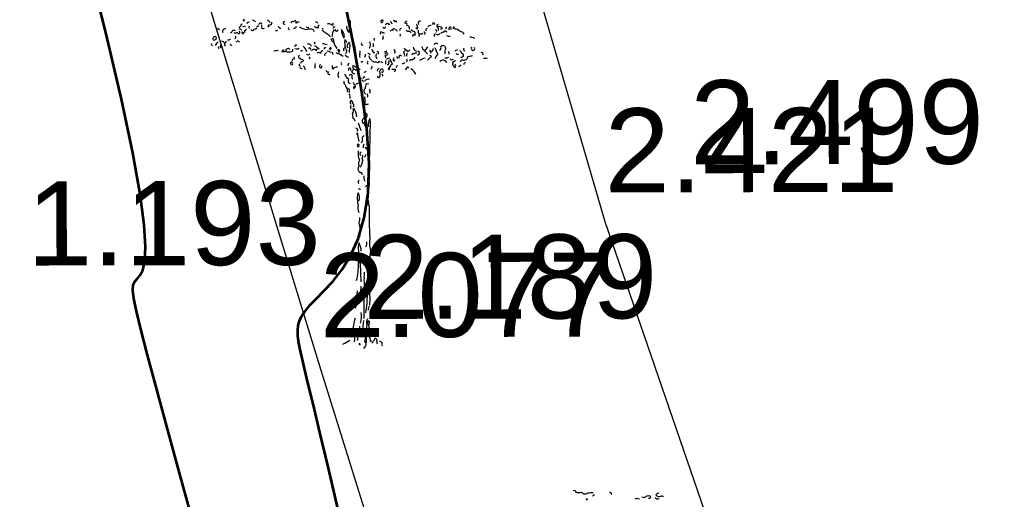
# Model space of a CAD drawing. Header units: millimetres. Extents: x 563604 to 809435, y 2337 to 1331933.
# Drawn here: x 729572 to 736518, y 1264665 to 1268091 of the extents above; entities that cross this region are included whole.
import ezdxf

# ---------------------------------------------------------------- set-up
doc = ezdxf.new("R2010")
doc.units = ezdxf.units.MM
for name, color, linetype, lineweight in [('A-ANNO-DIMS', 211, 'Continuous', 9), ('A-ANNO-DIMS-340', 211, 'Continuous', 9), ('CD TAI', 7, 'Continuous', 9), ('DM CAI-1', 9, 'Continuous', 35), ('ks_caytram-1', 253, 'Continuous', 9), ('MEP DUONG NHUA-1', 253, 'Continuous', 9), ('MUONG DAT-1', 253, 'Continuous', 9), ('NCV_TKCS_HIEN TRANG_251226_dwg-1', 253, 'Continuous', 9)]:
    doc.layers.add(name, color=color, linetype=linetype, lineweight=lineweight)
doc.styles.add('Arial', font='arial_0.ttf', dxfattribs={"height": 600.128024})
doc.styles.add('Arial_2', font='arial_0.ttf', dxfattribs={"width": 0.9, "height": 1360})
doc.dimstyles.new('1_Dim_chi_tiet_khu_đất_1', dxfattribs={"dimscale": 304.8, "dimtxt": 1387.552784, "dimasz": 1.338583, "dimexe": 1.115486, "dimexo": 0.0625, "dimgap": 0.111549, "dimtad": 1, "dimdec": 0, "dimrnd": 5, "dimzin": 0, "dimdsep": 46, "dimtxsty": 'Arial_2', "dimblk1": 'OBLIQUE', "dimblk2": 'OBLIQUE', "dimsah": 1, "dimcen": 0.09, "dimdle": 1.115486, "dimazin": 0, "dimtfac": 1, "dimtdec": 4, "dimtix": 1, "dimtmove": 0, "dimatfit": 3, "dimfxl": 3.346457, "dimfxlon": 1, "dimtvp": 1, "dimtolj": 1, "dimtzin": 0, "dimarcsym": 2})

# ---------------------------------------------------------------- blocks, each defined once
blk = doc.blocks.new('NCV_TKCS_HIEN TRANG_251226_dwg_CX-2645538-TỔNG THỂ_HIỆN TRẠNG KHU ĐẤT')
at = {"layer": 'ks_caytram-1'}
for p, q in [((724366.6, 1292849.6), (724363.7, 1292668.7)), ((724297.4, 1291905.8), (724301.1, 1291770.7)), ((724275.5, 1291706.9), (724263.5, 1291584.1)), ((724323, 1291689.2), (724323.4, 1291509.4))]:
    blk.add_line(p, q, dxfattribs=at)
for centre, radius, start, end in [((724057.7, 1295516.8), 17.1, 11.6861, 113.29389), ((724088.1, 1295597.8), 78.7, 260.0421, 287.1641), ((724135.6, 1295539.6), 29.7, 214.91008, 307.41409), ((724184.8, 1295153.7), 363.6, 88.55648, 94.89659), ((724312.5, 1295508.7), 12.4, 348.97008, 101.29868), ((724658, 1295500.4), 15.3, 61.83409, 171.56599), ((724150.3, 1295474.9), 4.72, 155.6241, 10.39308), ((724198.5, 1295493.9), 7.95, 56.22007, 188.9901), ((724507.5, 1295431), 45.6, 68.03409, 108.14649), ((724555.2, 1295516.5), 30.8, 243.1801, 297.0901), ((724588.3, 1295470), 27, 45.37509, 134.89539), ((724594.3, 1295493.4), 13.6, 243.30709, 341.72208), ((724656.4, 1295500.6), 25.7, 218.25209, 292.9471), ((724665.7, 1295521.1), 29.3, 218.95708, 291.45009), ((724681.5, 1295472.7), 21.7, 41.76609, 103.45239), ((723466.3, 1293638.8), 4.77, 144.66307, 125.60688), ((723528.1, 1293613.4), 24.9, 30.52504, 86.88744), ((723564, 1293539.8), 122.2, 42.18509, 54.8191), ((723933.4, 1293637.9), 295.1, 342.79608, 359.75809), ((724454.4, 1293628.6), 11, 61.67006, 212.84307), ((724449.1, 1293633.2), 11.7, 272.86208, 25.48108), ((724533, 1293621.2), 16.1, 22.24904, 88.62874), ((723289.4, 1293581.7), 8.58, 155.79409, 310.73709), ((723339.5, 1293557.6), 24.6, 144.21809, 198.9901), ((723330.2, 1293565), 12.6, 54.71309, 146.79659), ((723397, 1293547.3), 19.3, 55.63008, 135.02819), ((723451.2, 1293581.4), 17.4, 108.2631, 207.50908), ((723440.3, 1293562.7), 11.5, 14.1711, 112.96829), ((723453.1, 1293601.5), 8.15, 52.61411, 206.2361), ((723470.3, 1293574.6), 18.9, 61.81408, 130.47469), ((723461.9, 1293558.4), 11.1, 285.50408, 40.05709), ((723472.2, 1293577.1), 11.6, 261.15609, 358.72509), ((723498.9, 1293611.8), 12, 54.07408, 170.95657), ((723517.6, 1293588.9), 15.9, 149.5681, 217.8561), ((723527.7, 1293578.8), 13.2, 209.0241, 351.85608), ((723550.2, 1293585.9), 9.06, 227.81209, 338.44708), ((723569.1, 1293584.3), 12, 52.2471, 166.90279), ((723584, 1293605), 12.2, 33.04608, 169.84399), ((723584.2, 1293596.6), 12.3, 309.84308, 50.4271), ((723604.3, 1293592.6), 13.4, 204.08507, 312.40808), ((723641.6, 1293598), 4.93, 175.0231, 95.24729), ((723655.5, 1293618.3), 11.8, 236.33809, 29.98108), ((723701, 1293572.4), 8.88, 199.1791, 324.83009), ((723735, 1293608.1), 27.7, 207.73308, 260.86309), ((723756.4, 1293618.6), 9.34, 77.61911, 305.2721), ((723791.6, 1293579.7), 7.72, 132.7251, 272.78609), ((723814.4, 1293615.3), 13.7, 56.08009, 169.85729), ((723831.3, 1293624.9), 9.48, 312.0871, 168.69279), ((723825.4, 1293597.4), 16.8, 258.73009, 357.29109), ((723857.3, 1293602.5), 21.6, 76.74308, 134.57469), ((723880.7, 1293600.5), 18.3, 199.35408, 271.89907), ((723913.8, 1293635.6), 62.6, 238.67009, 289.70708), ((723922, 1293595.5), 10.6, 185.13909, 314.01909), ((723942.7, 1293544.9), 31, 20.14209, 98.20039), ((723994, 1293616.5), 31.2, 221.57909, 280.50508), ((723982.3, 1293611.5), 13.3, 14.75609, 112.38409), ((724005.7, 1293594.3), 9.46, 92.6721, 230.72908), ((724024.8, 1293573.1), 7.45, 283.13005, 77.14004), ((724072.2, 1293575.6), 36.3, 60.52509, 106.05959), ((724096.7, 1293611.2), 7.63, 210.83709, 41.4881), ((724185.4, 1293522.9), 89.5, 147.0241, 181.01909), ((724111.7, 1293579.1), 10.3, 51.72809, 178.5741), ((724128.8, 1293572.2), 11.8, 182.77309, 352.04409), ((724269.2, 1293571.2), 106.4, 179.73109, 214.8911), ((724092.5, 1293509.9), 93.6, 7.82909, 41.32909), ((724262.9, 1293592.5), 63.3, 177.4871, 221.36409), ((724468.3, 1293592), 9.76, 190.40209, 16.34909), ((724492.8, 1293601.2), 14.2, 74.45109, 169.83059), ((724502.8, 1293614.5), 6.28, 175.94509, 343.7141), ((724502.2, 1293605.7), 23.9, 11.57604, 71.06604), ((724523.2, 1293554.4), 12.9, 62.67209, 147.46079), ((724538, 1293568.4), 9.29, 44.14408, 195.6151), ((724546.7, 1293552.9), 17.5, 13.60004, 89.35034), ((724552.8, 1293626.8), 4.91, 325.84409, 173.31666), ((724590.4, 1293567.1), 12.4, 94.6981, 206.8561), ((724631.3, 1293615.8), 15.2, 97.0231, 182.04409), ((724621.5, 1293606.1), 10.6, 329.79109, 120.47769), ((724640.7, 1293579.8), 20.1, 218.91909, 286.29909), ((724628.8, 1293579.3), 21.6, 345.81104, 85.08164), ((724691.6, 1293599.5), 41.6, 219.8651, 261.45311), ((724702.3, 1293583.9), 6.91, 187.71407, 91.35489), ((724706.5, 1293606.6), 6.96, 141.81608, 280.3821), ((724724.6, 1293616.6), 14.4, 68.19606, 218.33409), ((724735.8, 1293558), 25, 160.64008, 224.15908), ((724777.4, 1293566), 13, 101.68109, 193.11708), ((724799.2, 1293574.4), 26, 79.98709, 140.24959), ((724820.7, 1293610.6), 8.49, 333.49008, 198.60909), ((724833.6, 1293558.2), 10.6, 331.88504, 87.87424), ((724839.6, 1293572.9), 17.7, 331.50905, 75.75904), ((724853.9, 1293598.2), 9.72, 89.52809, 217.61208), ((724855.8, 1293551), 42.4, 49.94309, 103.07309), ((724874.7, 1293584.2), 8.41, 242.43511, 355.05509), ((724913.4, 1293581.8), 6.04, 57.88708, 235.00109), ((724941.8, 1293577.8), 13, 118.78509, 222.56008), ((724937.7, 1293579.4), 9.95, 305.29807, 102.23079), ((724964.6, 1293585.3), 4.5, 353.00606, 299.87608), ((724973.7, 1293526.3), 48.5, 42.70909, 92.80149), ((723268.2, 1293497.8), 25.7, 118.01759, 171.81805), ((723243.9, 1293547.6), 50.8, 275.0081, 300.31308), ((723261, 1293510.6), 11, 320.8581, 116.73179), ((723357.7, 1293514.3), 16.3, 245.96511, 325.35307), ((723373.6, 1293560.4), 9.69, 261.2661, 2.97809), ((723406.2, 1293556.3), 10, 198.57009, 341.70009), ((723399.9, 1293518.2), 9.99, 284.31508, 36.64609), ((723428.7, 1293553.3), 9.69, 180.4691, 43.40508), ((723458.9, 1293548.6), 6.02, 75.8151, 351.83708), ((723955.1, 1293399.3), 176.5, 42.73909, 64.92209), ((724116.1, 1293509.1), 28, 180.20308, 253.80611), ((724089.5, 1293488.9), 19.9, 340.52309, 64.24508), ((724331.4, 1293479.1), 145.3, 172.0571, 196.53307), ((724175, 1293477.6), 24.9, 3.3841, 59.74609), ((724411.1, 1293501.1), 15.9, 142.20108, 210.9171), ((724446.2, 1293547.8), 6.96, 0.31612, 253.6921), ((724457.7, 1293532.6), 15.9, 32.71009, 106.44939), ((724433, 1293518.6), 29.5, 323.28909, 18.05609), ((724577, 1293532.6), 7.19, 289.5911, 50.06809), ((724636.8, 1293535.3), 27, 20.95404, 69.31604), ((724679.2, 1293524.7), 9.48, 37.89008, 192.4121), ((724663.1, 1293543.5), 26.9, 331.08209, 33.77008), ((724708.6, 1293527.1), 11.8, 332.41208, 59.74809), ((724724.5, 1293578.2), 38.1, 260.01808, 299.98409), ((724752, 1293544.8), 8.39, 297.9191, 101.65869), ((724840.7, 1293527.5), 15.6, 111.17309, 201.17311), ((724849.3, 1293555.9), 19.7, 240.59108, 324.20809), ((724894, 1293526.1), 27.3, 89.43839, 143.96129), ((724905.2, 1293549.7), 11.5, 1.61309, 161.59699), ((724932.8, 1293556.7), 33.2, 233.99507, 282.73809), ((725001.1, 1293513.9), 46, 33.24605, 79.64304), ((725084.8, 1293469.8), 47.5, 51.43808, 97.41529), ((723244.8, 1293468), 10.4, 161.99508, 258.7881), ((723318.2, 1293422.3), 68.2, 120.00279, 147.47319), ((723292.5, 1293446.4), 9.77, 164.42608, 260.78609), ((723309.7, 1293450.8), 12.3, 144.2491, 231.2101), ((723297.5, 1293442.3), 15.9, 8.47904, 81.79104), ((723309.9, 1293468.7), 19.5, 14.79708, 93.79869), ((723340.2, 1293467.8), 12.9, 152.79509, 248.58608), ((723326.8, 1293486.7), 13.2, 278.60811, 6.52509), ((723376.8, 1293471), 10.1, 183.31609, 303.82608), ((723423.8, 1293476.7), 12.8, 17.99909, 151.39069), ((723781.8, 1293419.7), 16.5, 39.1111, 190.7101), ((723805.9, 1293426), 11.2, 292.5071, 28.45508), ((723838.9, 1293449.7), 10.9, 42.35009, 182.68111), ((723844.5, 1293471.9), 38.4, 250.1451, 298.2961), ((723857.5, 1293404.7), 58.3, 7.72708, 55.40309), ((723925.2, 1293443.8), 25.5, 15.38709, 105.39319), ((723936.1, 1293432.3), 7.9, 318.82608, 160.93089), ((723966.9, 1293409), 20.5, 46.30008, 146.19969), ((723974.5, 1293475.4), 4.75, 64.5741, 281.4431), ((723974, 1293437.2), 16.2, 8.18308, 104.70729), ((723981.3, 1293431.7), 7.87, 268.28908, 16.23409), ((723992, 1293430.4), 11.4, 355.47405, 83.37544), ((724025.9, 1293399.7), 71.2, 61.06904, 88.35675), ((724046.8, 1293434.5), 7.04, 35.26609, 202.22609), ((724084.5, 1293435.2), 6.1, 350.52211, 296.01207), ((724282.5, 1293535.7), 182.3, 197.0421, 212.9551), ((724142.2, 1293418.1), 9.67, 320.84609, 119.89759), ((724188.2, 1293427.3), 11.2, 69.29808, 221.95607), ((724184.5, 1293419.2), 17.8, 295.7551, 47.02309), ((724232.2, 1293454.3), 28.3, 113.22807, 205.19307), ((724350.2, 1293416.9), 131.5, 168.86409, 184.02309), ((724182.9, 1293461.2), 42.6, 333.69609, 26.57408), ((724166.6, 1293442.8), 95.8, 346.99008, 4.48308), ((724313.2, 1293469.8), 8.75, 134.70407, 305.17709), ((724356.8, 1293469.3), 13, 350.80504, 72.68004), ((724332.3, 1293462.7), 37.6, 319.18709, 6.87809), ((724378, 1293417.3), 9.7, 351.30504, 86.28404), ((724374.2, 1293459.2), 19, 324.85509, 45.8041), ((724611.1, 1293423.3), 11.2, 10.41309, 102.47698), ((724629.5, 1293441.9), 25.7, 278.45211, 332.25308), ((724711.7, 1293450.1), 36.1, 185.37709, 247.9511), ((724766.4, 1293448.3), 28.4, 173.9201, 241.30007), ((724730.8, 1293472.1), 53.8, 298.07108, 334.86308), ((724800.6, 1293422.3), 6.55, 119.09709, 271.68309), ((724805.3, 1293431.3), 13.5, 260.26708, 25.19208), ((724838.9, 1293460.7), 13.7, 28.62409, 176.17485), ((725021.9, 1293507), 202.6, 198.5331, 212.55208), ((724853.9, 1293442.8), 21.3, 296.22009, 24.45308), ((724887.3, 1293436.2), 20.9, 9.04911, 132.14739), ((724977.6, 1293409.5), 75.8, 156.70409, 187.75209), ((725049.2, 1293432.4), 14.7, 150.16609, 250.5551), ((725108.2, 1293439.4), 18.2, 160.45408, 243.42009), ((725103.1, 1293435.6), 12.8, 256.25209, 43.88208), ((723706.6, 1293357.7), 63.7, 83.12109, 112.85578), ((723751.2, 1293411.7), 14, 81.3964, 164.34329), ((723744.5, 1293584.1), 168.7, 267.67607, 277.17409), ((723789.3, 1293478.2), 66, 248.91008, 288.49608), ((723825.6, 1293356.5), 13.1, 154.84308, 222.91811), ((723828.6, 1293367), 6.24, 93.8561, 256.02608), ((723871.3, 1293372.7), 15.3, 114.23209, 203.5371), ((723866.7, 1293356.5), 8.44, 0.97811, 126.16249), ((723878.4, 1293415.8), 6.7, 0.13509, 180.13509), ((723881.2, 1293344.3), 13.7, 19.16509, 116.34419), ((723925.2, 1293411.4), 19, 230.0071, 315.24309), ((723944.1, 1293369), 10.9, 133.97308, 217.50109), ((724000, 1293385.3), 21.9, 48.12108, 127.56659), ((724031.6, 1293403.6), 17.1, 94.68009, 186.6451), ((724058.7, 1293389.7), 15.5, 96.1861, 193.6491), ((724066.9, 1293392.2), 24.5, 38.20209, 110.78419), ((724088, 1293397.4), 15.2, 347.23705, 71.74804), ((724139.1, 1293420.3), 19.1, 218.01009, 285.39009), ((724151.6, 1293424.6), 14.3, 172.37708, 253.36208), ((724153.7, 1293404.2), 9.75, 193.37609, 293.76508), ((724172.5, 1293398.8), 15.3, 193.44908, 285.88909), ((724215.2, 1293401.4), 26.2, 195.9551, 266.33208), ((724276.8, 1293412.4), 19.1, 152.26009, 208.01009), ((724310.8, 1293382.2), 19.1, 152.26009, 208.01009), ((724200.6, 1293412.7), 95.8, 346.99008, 4.48308), ((724320.4, 1293390.1), 15.2, 297.48409, 25.91509), ((724354.5, 1293388.6), 13.2, 6.72309, 106.16799), ((724394.3, 1293387.2), 35.8, 184.31307, 242.31511), ((724399.3, 1293418.9), 12, 194.46907, 278.4211), ((724431, 1293381.8), 23.2, 135.4601, 232.19307), ((724418.1, 1293406), 9.96, 294.76404, 85.52244), ((724475.3, 1293428.2), 14.6, 245.0411, 323.30208), ((724488.2, 1293386.2), 18.1, 75.8851, 143.26539), ((724471.6, 1293376), 7.94, 313.70204, 74.64104), ((724482, 1293402.4), 14, 249.38411, 356.6971), ((724503.4, 1293340), 26.6, 76.77909, 134.00039), ((724689.7, 1293415.9), 187.5, 197.25109, 207.9771), ((724548, 1293357.9), 16.4, 135.8251, 203.2051), ((724532.2, 1293413.4), 14.3, 318.49109, 64.39909), ((724556.8, 1293369.8), 7.96, 322.26004, 68.52004), ((724582.3, 1293377.3), 9.71, 27.0351, 248.2141), ((724619.9, 1293407.6), 13.4, 94.74509, 180.5031), ((724593, 1293390.2), 22, 337.63709, 51.87609), ((724624.1, 1293416.4), 9.23, 0.68308, 102.26849), ((724644.6, 1293390.6), 17, 126.72508, 210.92507), ((724622, 1293353.7), 11.5, 300.87409, 36.77608), ((724656.7, 1293392.7), 36.9, 279.0551, 331.83708), ((724676.9, 1293385.3), 14.1, 71.70009, 161.70019), ((724693.7, 1293384.6), 18.8, 69.22109, 131.06508), ((724709.8, 1293399.5), 8.79, 225.7791, 17.70609), ((724713.2, 1293408.3), 7.93, 309.6561, 140.61369), ((724793, 1293229.5), 141.9, 103.16368, 121.24259), ((724794.1, 1293439.2), 41.2, 202.5681, 247.70211), ((724548.1, 1293642.9), 367.8, 308.58408, 314.38109), ((724795.3, 1293375.9), 10.9, 22.36109, 95.98078), ((724808.7, 1293411.3), 9, 150.38909, 240.38909), ((724979.8, 1293300.6), 161.4, 142.86859, 157.11859), ((724909.7, 1293414.5), 44.8, 260.84511, 297.60608), ((724907.6, 1293400.9), 25.5, 348.83809, 36.49009), ((724952.5, 1293370.2), 13.7, 209.12007, 319.73009), ((724987.3, 1293407.9), 16.7, 74.64009, 150.39049), ((724992.7, 1293406.1), 11.3, 209.56508, 308.0851), ((724996, 1293396.2), 26.6, 12.15309, 61.85609), ((725020.9, 1293387.8), 14, 246.79103, 85.40584), ((725038.8, 1293380.3), 26.8, 245.38808, 0.69309), ((725067.9, 1293468.9), 88.3, 268.50307, 290.69109), ((725165.4, 1293398.2), 10.3, 315.6691, 125.80299), ((725188.9, 1293397.7), 31.3, 248.14409, 301.27408), ((723809.6, 1293329.4), 10.3, 91.6711, 218.56411), ((723802.8, 1293328.2), 13.3, 305.4681, 60.52609), ((723873.1, 1293321.4), 11.9, 148.82809, 258.69908), ((723895.3, 1293342.2), 51, 232.26711, 254.8731), ((723885.3, 1293331.1), 12.3, 63.29406, 180.98809), ((723873.1, 1293285.5), 31.3, 357.43009, 57.78808), ((724024.7, 1293307.3), 52.5, 155.71909, 193.13008), ((724015.4, 1293309.6), 9.78, 106.3901, 211.8041), ((724017.9, 1293311.4), 12.9, 212.8301, 297.57709), ((724027.7, 1293305), 6.37, 105.38909, 232.25908), ((724128.7, 1293305.8), 32.4, 164.0131, 211.12011), ((724131, 1293265.6), 38.1, 84.94799, 142.17959), ((724154.7, 1293327.2), 10.9, 313.6491, 54.25109), ((724228.7, 1293313.4), 20.6, 117.36108, 181.9771), ((724235.7, 1293281.8), 23.2, 135.02908, 186.3601), ((724218, 1293285.4), 12.9, 331.72203, 84.34214), ((724213.9, 1293302.4), 37.8, 307.93608, 339.82709), ((724276, 1293308), 32.5, 163.42409, 215.02608), ((724247.8, 1293263.7), 25.7, 40.73604, 86.40364), ((724266.2, 1293316.2), 11.2, 180.01309, 5.98108), ((724282.9, 1293273.6), 17, 37.24709, 156.18749), ((724282.6, 1293324.3), 8.69, 118.84809, 232.62508), ((724307, 1293350.6), 9.79, 229.9421, 342.21909), ((724359.6, 1293336.1), 12, 129.06308, 243.88707), ((724363.7, 1293305.9), 19, 300.6971, 11.64809), ((724383.9, 1293331.6), 13.8, 21.5051, 111.50549), ((724407.5, 1293313.6), 25.4, 50.92809, 115.09279), ((724432.2, 1293281.3), 12.9, 88.35709, 213.80309), ((724434.2, 1293331), 10.9, 69.03609, 167.83399), ((724447.9, 1293328.2), 11, 21.74909, 119.21209), ((724452, 1293279.4), 10.5, 34.91208, 152.51069), ((724526.7, 1293335.4), 49.6, 162.62908, 192.66008), ((724492.7, 1293331), 8.96, 256.22307, 50.91709), ((724502.8, 1293291.9), 4.82, 131.72109, 101.67299), ((724494.2, 1293348.3), 11.1, 292.0271, 28.9361), ((724538.7, 1293290.7), 35.1, 104.83898, 162.76699), ((724530.8, 1293279), 9.05, 28.76708, 166.69169), ((724538.2, 1293356.3), 7.16, 222.56908, 348.20909), ((724542.5, 1293282), 6.98, 247.60006, 84.59704), ((724565.6, 1293302.3), 11.4, 96.53607, 185.15609), ((724597.3, 1293354.7), 25.5, 270.9951, 319.67708), ((724621.4, 1293297.3), 8.31, 215.83611, 21.03609), ((724636, 1293294.9), 8.75, 29.42708, 142.04659), ((724660.1, 1293345.3), 11.2, 77.79309, 169.85719), ((724613.5, 1293216.9), 88.4, 24.49608, 58.83709), ((724888.1, 1293320.6), 31.8, 32.71309, 134.59019), ((724978.1, 1293325.1), 22.9, 88.8181, 181.45308), ((725007.2, 1293349.7), 57.9, 205.82311, 235.17607), ((724966.5, 1293313), 13.3, 305.4681, 60.52609), ((724998.5, 1293334), 23.9, 273.1631, 328.03908), ((725033.5, 1293333.8), 22.9, 104.63169, 169.33349), ((725046.4, 1293325.1), 8.95, 73.20707, 197.06209), ((724069.5, 1293286.7), 17.9, 202.00307, 274.25609), ((724074.9, 1293259.8), 9.89, 114.33208, 326.41109), ((724195.9, 1293249), 58.1, 157.51508, 202.75508), ((724272.2, 1293281.9), 89.9, 196.18608, 221.56408), ((724207.1, 1293214.4), 8.11, 304.43209, 105.38879), ((724229.1, 1293237.1), 13.2, 29.1381, 145.40609), ((724260.8, 1293280.9), 25, 199.3821, 267.14809), ((724256.7, 1293232.6), 19.5, 145.86009, 229.2741), ((724292, 1293211.2), 16.6, 19.9251, 109.65189), ((724325.3, 1293227.5), 6.51, 25.80709, 230.21209), ((724328.8, 1293279.1), 11.2, 240.21309, 356.20209), ((724428.8, 1293240.2), 9.64, 190.92809, 9.3581), ((724444.7, 1293271.4), 9.99, 108.71709, 237.30208), ((724448.6, 1293249.1), 12.6, 123.47308, 215.55709), ((724452.7, 1293278.7), 10.3, 229.70311, 40.56809), ((724449.9, 1293243.9), 9.12, 323.70203, 86.11984), ((724215, 1293197.7), 35.1, 171.01309, 210.8261), ((724234.9, 1293185.3), 45.3, 191.28112, 234.2271), ((724206.6, 1293134.4), 15.8, 313.22605, 75.11604), ((724226.1, 1293202.9), 15.2, 161.55409, 270.39211), ((724257.3, 1293190.6), 9.61, 156.3181, 277.69109), ((724254.9, 1293157.8), 6.01, 358.13111, 309.0051), ((724241, 1293167.5), 22.2, 333.5931, 37.55809), ((724273.1, 1293204.7), 17.5, 255.32109, 314.81108), ((724331.2, 1293228.2), 26.2, 211.18209, 260.07009), ((724346.4, 1293131.8), 23, 127.67108, 239.33309), ((724356.4, 1293180), 36.8, 76.99409, 133.13909), ((724422.5, 1293154.7), 89.1, 159.61708, 182.32707), ((724349, 1293207.2), 23.7, 245.07711, 295.19309), ((724222, 1293136.7), 18, 138.93308, 215.61309), ((724177.9, 1293085.2), 48.9, 353.16509, 36.04608), ((724341.9, 1293081.2), 15, 134.6311, 231.36409), ((724322.6, 1293097.2), 29.1, 342.72308, 33.07808), ((724345.8, 1293131.4), 23.5, 324.19708, 40.47809), ((724249.2, 1293054.6), 23.8, 154.64208, 220.49108), ((724249.1, 1293017.2), 21.4, 142.42008, 212.64611), ((724222.2, 1293045.9), 22.4, 354.2511, 63.64109), ((724234.3, 1293030), 17, 329.34508, 53.54509), ((724124.4, 1292933), 149, 6.07408, 31.67908), ((724347.1, 1292998.7), 23.6, 124.2181, 206.98409), ((724364.9, 1293054.5), 35.7, 155.08408, 209.1361), ((724333.3, 1293096.9), 59.7, 270.45607, 292.4341), ((724214.8, 1292994), 34.5, 323.20009, 21.88109), ((724157.5, 1292947.4), 88.7, 354.35208, 16.9721), ((724339.2, 1292919), 27.5, 126.49009, 224.50908), ((724318.7, 1292960.7), 28.5, 302.53209, 31.9881), ((724237.2, 1292917.2), 23.2, 0.82605, 68.20604), ((724575.2, 1292977.6), 299.9, 193.7271, 204.81011), ((724289.7, 1292925.4), 42, 322.39409, 12.42708), ((724306.2, 1292859.5), 37.3, 344.49309, 57.22809), ((724424.7, 1292897.8), 70.1, 146.27807, 196.82509), ((724156.4, 1292892.7), 214.6, 348.42708, 11.8431), ((724267.6, 1292856.5), 12, 308.58408, 97.35279), ((724281.3, 1292827.3), 7.44, 133.3461, 247.53508), ((724273.3, 1292825.8), 7.49, 313.94205, 66.93904), ((724454.5, 1292834), 176.6, 184.42311, 200.03707), ((724329.9, 1292793.7), 19.5, 103.43309, 210.97408), ((724286.1, 1292745.2), 10.8, 106.4401, 265.84807), ((724276.8, 1292743.4), 13.7, 330.2121, 62.83609), ((724299.7, 1292779.1), 14.2, 288.7491, 18.39109), ((724342.8, 1292737.3), 25.3, 140.30308, 199.35811), ((724395.6, 1292686.7), 114.1, 170.00408, 203.79909), ((724311.1, 1292682.9), 15.6, 119.91609, 224.82509), ((724294.7, 1292665.8), 21, 322.03609, 26.81209), ((724307.5, 1292682.3), 30.5, 315.01108, 357.33409), ((724336.2, 1292721.7), 6.37, 322.26009, 142.25959), ((722531.6, 1292596.5), 1833.5, 356.59909, 2.25609), ((724309.6, 1292577.5), 28.4, 136.56609, 226.8861), ((724340.8, 1292616.4), 55.2, 153.95308, 200.44509), ((724192.9, 1292647.7), 121.7, 331.91609, 349.28209), ((724289, 1292638), 26.8, 330.9961, 33.85509), ((724294.2, 1292534.3), 18.5, 0.77608, 102.17378), ((724407.1, 1292523.3), 84.5, 177.62608, 203.25307), ((724297, 1292483.7), 14.5, 117.03008, 226.98107), ((724350.1, 1292449.1), 11.9, 97.71409, 193.16707), ((724378.6, 1292462.8), 30.1, 123.67709, 183.46208), ((724302, 1292470.4), 62.4, 332.93009, 16.19608), ((724348.1, 1292372.9), 73.3, 153.09307, 198.02907), ((724223.9, 1292371.4), 68.3, 340.97609, 30.49309), ((724290, 1292425.4), 8.45, 5.67708, 117.37389), ((724743.3, 1292388.7), 389.4, 172.13909, 182.84609), ((724327.9, 1292343.1), 49.9, 171.7781, 205.98409), ((724378, 1292299.8), 97.4, 167.2961, 199.9811), ((724454.1, 1292316.4), 108.6, 156.7281, 180.35811), ((724232.5, 1292321.4), 127.6, 357.97708, 17.28508), ((730638.3, 1292332.9), 6278.2, 180.14607, 182.29708), ((724362.1, 1292189.1), 73.9, 172.76407, 203.76607), ((724246.1, 1292222.3), 49, 330.74208, 9.9641), ((724282.9, 1292177.7), 21.8, 302.2961, 19.61609), ((725185.8, 1292113.9), 892.4, 177.08608, 181.17409), ((724412, 1292012.6), 128.7, 162.6581, 188.81511), ((724155, 1291983.7), 150.1, 2.23009, 26.60108), ((724309.4, 1292046.6), 36.3, 315.03409, 17.98209), ((724605.6, 1292054.3), 242.1, 173.59708, 194.10411), ((724331.5, 1291985.2), 47.2, 170.60609, 209.9131), ((725661.3, 1291846.2), 1299, 173.41109, 180.17507), ((723730.5, 1291900.5), 554.6, 347.51308, 0.07608), ((724405.9, 1291920.8), 122.3, 162.14807, 189.15309), ((724172.4, 1291913.7), 125.2, 356.3711, 20.84108), ((724511.5, 1291809.7), 187.4, 170.70108, 183.38109), ((724410, 1291875.8), 67.3, 173.36609, 219.13109), ((724511.8, 1291785.1), 187.9, 175.8731, 193.36608), ((724359.4, 1291797), 11.8, 126.52908, 263.22811), ((724368.8, 1291764.8), 20.9, 124.92909, 231.52309), ((724366.9, 1291815.3), 17, 126.72508, 210.92507), ((724346, 1291816.5), 16.4, 322.58109, 49.10909), ((724333.5, 1291762.7), 30.3, 332.08908, 39.60208), ((724345.9, 1291796.6), 16.5, 317.05409, 37.19109), ((727120.6, 1291664), 2820.6, 178.42209, 180.7141), ((724343, 1291711.7), 24, 139.94608, 211.1751), ((724488.5, 1291699.6), 141.4, 159.79808, 186.9391), ((723792.6, 1291657.8), 574.9, 354.7791, 9.07109), ((723537, 1291675.2), 811.2, 351.09809, 0.52208), ((724138.2, 1291528.2), 168.6, 341.90109, 8.43009), ((724395.1, 1291571.8), 41.2, 139.03808, 184.36208), ((724691, 1291390), 447.8, 164.10589, 177.03088), ((723436.6, 1291541.4), 887.5, 351.41208, 356.99509), ((724397.1, 1291480.4), 55.5, 151.04309, 197.51509), ((724380, 1291474.9), 31, 139.61809, 192.5801), ((724332.9, 1291482.1), 31.4, 329.06809, 22.05309), ((723532.6, 1291421.7), 727.9, 353.78308, 0.03809), ((723678.3, 1291508.6), 619, 345.43709, 355.10108), ((724846.6, 1291397.7), 506.7, 172.52167, 180.12034), ((724140.9, 1291426.7), 222.4, 351.94109, 10.14809), ((724029.4, 1291633.2), 338.5, 295.23508, 305.07208), ((724343.6, 1291349.6), 14.8, 113.40809, 256.01009), ((724358.3, 1291377.9), 26.2, 134.47608, 214.3731), ((724309.5, 1291381.8), 33.8, 326.57608, 26.06609), ((724319.3, 1291347.6), 24.1, 329.18909, 40.22908), ((724480.4, 1291398.3), 119.3, 181.33309, 207.58208), ((724348.8, 1291380), 54, 304.17207, 346.91309), ((724403.1, 1291353.2), 14.7, 342.58509, 96.62969), ((724431.9, 1291340.3), 17.1, 150.1641, 222.7871), ((724435, 1291325.9), 20.7, 329.4191, 90.34159), ((724294.2, 1291328.4), 4.52, 89.43308, 0.83709), ((724307.9, 1291329.3), 32.7, 293.86609, 10.44609)]:
    blk.add_arc(centre, radius, start, end, dxfattribs=at)
blk = doc.blocks.new('NCV_TKCS_HIEN TRANG_251226_dwg-1595164-TỔNG THỂ_HIỆN TRẠNG KHU ĐẤT')
at = {"layer": 'DM CAI-1', "flags": 128}
for points in [[(731847.5, 1264592.5), (731775, 1264898.3), (731716.3, 1265144.4), (731669.6, 1265338.4), (731633.5, 1265487.9), (731606.5, 1265600.6), (731587.1, 1265684.3), (731573.7, 1265746.5), (731564.8, 1265795), (731559.3, 1265836.4), (731557.9, 1265873.5), (731561.6, 1265907.9), (731571.4, 1265941.5), (731588.3, 1265975.8), (731613.4, 1266012.7), (731647.8, 1266053.8), (731692.5, 1266100.9), (731747.5, 1266155.9), (731809.3, 1266222.4), (731873.4, 1266303.9), (731935.1, 1266404.1), (731989.9, 1266526.9), (732033.2, 1266675.8), (732060.6, 1266854.5), (732067.5, 1267066.8), (732050.8, 1267314.2), (732014.1, 1267589), (731962.3, 1267881.8), (731900.4, 1268182.7)], [(730821.7, 1264466.6), (730717.3, 1264845.6), (730623.6, 1265186.1), (730544.4, 1265475.8), (730482.5, 1265705.7), (730437, 1265880.8), (730406.1, 1266009.3), (730388.2, 1266099.4), (730381.6, 1266159.3), (730384.4, 1266197.4), (730395, 1266222), (730411.6, 1266241.1), (730432.1, 1266263.9), (730452.1, 1266301.6), (730467.1, 1266366.6), (730472.2, 1266470.8), (730462.8, 1266626.3), (730434.2, 1266845.4), (730381.7, 1267140.2), (730300.5, 1267522.6), (730188.1, 1267998.7), (730050.2, 1268549.6)]]:
    blk.add_lwpolyline(points, dxfattribs=at)
at = {"layer": 'MEP DUONG NHUA-1', "flags": 128}
blk.add_lwpolyline([(716231.5, 1321591.7), (717133.5, 1319975.5), (720696.1, 1309813.7), (723366.6, 1301357.1), (725670.4, 1294397), (733749.3, 1266649), (735367.7, 1261954.8), (739458.1, 1249812.8), (743658, 1235750.6), (749920.1, 1214169.6), (754437.4, 1199109), (756928.6, 1191184.1), (760666.8, 1178214.1), (762672.6, 1171661.4), (768012.8, 1151455.6)], dxfattribs=at)
at = {"layer": 'MUONG DAT-1', "flags": 128}
blk.add_lwpolyline([(752286.9, 1199548), (747733.3, 1213433.3), (740799, 1236446.8), (737239.8, 1247927.9), (731715.3, 1265616), (728295.2, 1276774.1), (725536.1, 1284652.1), (720895.6, 1301124.3), (717081.2, 1300936.3), (710093.2, 1307531.3), (707990.2, 1306468.1), (691820.2, 1300720.9), (687515.8, 1297110), (687945.7, 1294643.5), (696311.8, 1277455.4), (695625.2, 1272682.1)], dxfattribs=at)
for p in [(7706.9, -25552.7), (9472.7, -30804.7)]:
    blk.add_blockref('NCV_TKCS_HIEN TRANG_251226_dwg_CX-2645538-TỔNG THỂ_HIỆN TRẠNG KHU ĐẤT', p)
at = {"layer": 'CD TAI', "char_height": 600.13, "width": 2512.823, "attachment_point": 1, "rotation": 0.13459, "line_spacing_factor": 0.941778, "style": 'Arial'}
for s, insert in [('2.499', (734358.1, 1267656.8)), ('2.421', (733747.4, 1267456.4)), ('1.193', (729624.2, 1266935.2)), ('2.189', (732026.2, 1266554.1)), ('2.077', (731713.4, 1266423.4))]:
    blk.add_mtext(s, dxfattribs=dict(at, insert=insert))
blk = doc.blocks.new('DIMBLOCK1-TỔNG THỂ_HIỆN TRẠNG KHU ĐẤT')
at = {"layer": 'A-ANNO-DIMS-340'}
for p, q in [((741408.5, 1206190.7), (721160, 1273417.7)), ((720281.4, 1272798), (721583.6, 1273190.2)), ((721258.1, 1273092.1), (720281.4, 1272798)), ((740333.8, 1206222.1), (741636, 1206614.3)), ((741310.4, 1206516.3), (740333.8, 1206222.1))]:
    blk.add_line(p, q, dxfattribs=at)
at = {"layer": 'A-ANNO-DIMS-340', "lineweight": 25}
for p, q in [((721258.1, 1273092.1), (721003.9, 1273228.6)), ((721258.1, 1273092.1), (721512.3, 1272955.6)), ((741310.4, 1206516.3), (741056.3, 1206652.8)), ((741310.4, 1206516.3), (741564.6, 1206379.8))]:
    blk.add_line(p, q, dxfattribs=at)
at = {"layer": 'A-ANNO-DIMS-340', "color": 0, "insert": (732330.2, 1242571.6), "char_height": 1360, "width": 5635.599, "attachment_point": 1, "rotation": 286.76208, "line_spacing_factor": 0.941778, "style": 'Arial_2'}
blk.add_mtext('69530', dxfattribs=at)
blk = doc.blocks.new('_Oblique')
at = {"color": 0, "linetype": 'ByBlock', "lineweight": -2}
blk.add_line((-0.5, -0.5), (0.5, 0.5), dxfattribs=at)

msp = doc.modelspace()

# ---------------------------------------------------------------- block references
at = {"layer": 'NCV_TKCS_HIEN TRANG_251226_dwg-1'}
msp.add_blockref('NCV_TKCS_HIEN TRANG_251226_dwg-1595164-TỔNG THỂ_HIỆN TRẠNG KHU ĐẤT', (0, 0), dxfattribs=at)

# ---------------------------------------------------------------- dimensions: what is measured, and where the dimension line sits
at = {"layer": 'A-ANNO-DIMS'}
dim = msp.add_linear_dim(base=(721258.1, 1273092.1), p1=(740333.8, 1206222.1), p2=(720281.4, 1272798), angle=286.76208, dimstyle='1_Dim_chi_tiet_khu_đất_1', override={"dimpost": '<>', "dimfxl": 69530.142663}, dxfattribs=at)
dim.commit()
dim.dimension.update_dxf_attribs({"geometry": 'DIMBLOCK1-TỔNG THỂ_HIỆN TRẠNG KHU ĐẤT', "text_midpoint": (731982.1, 1240014.4)})

doc.saveas('drawing.dxf')
